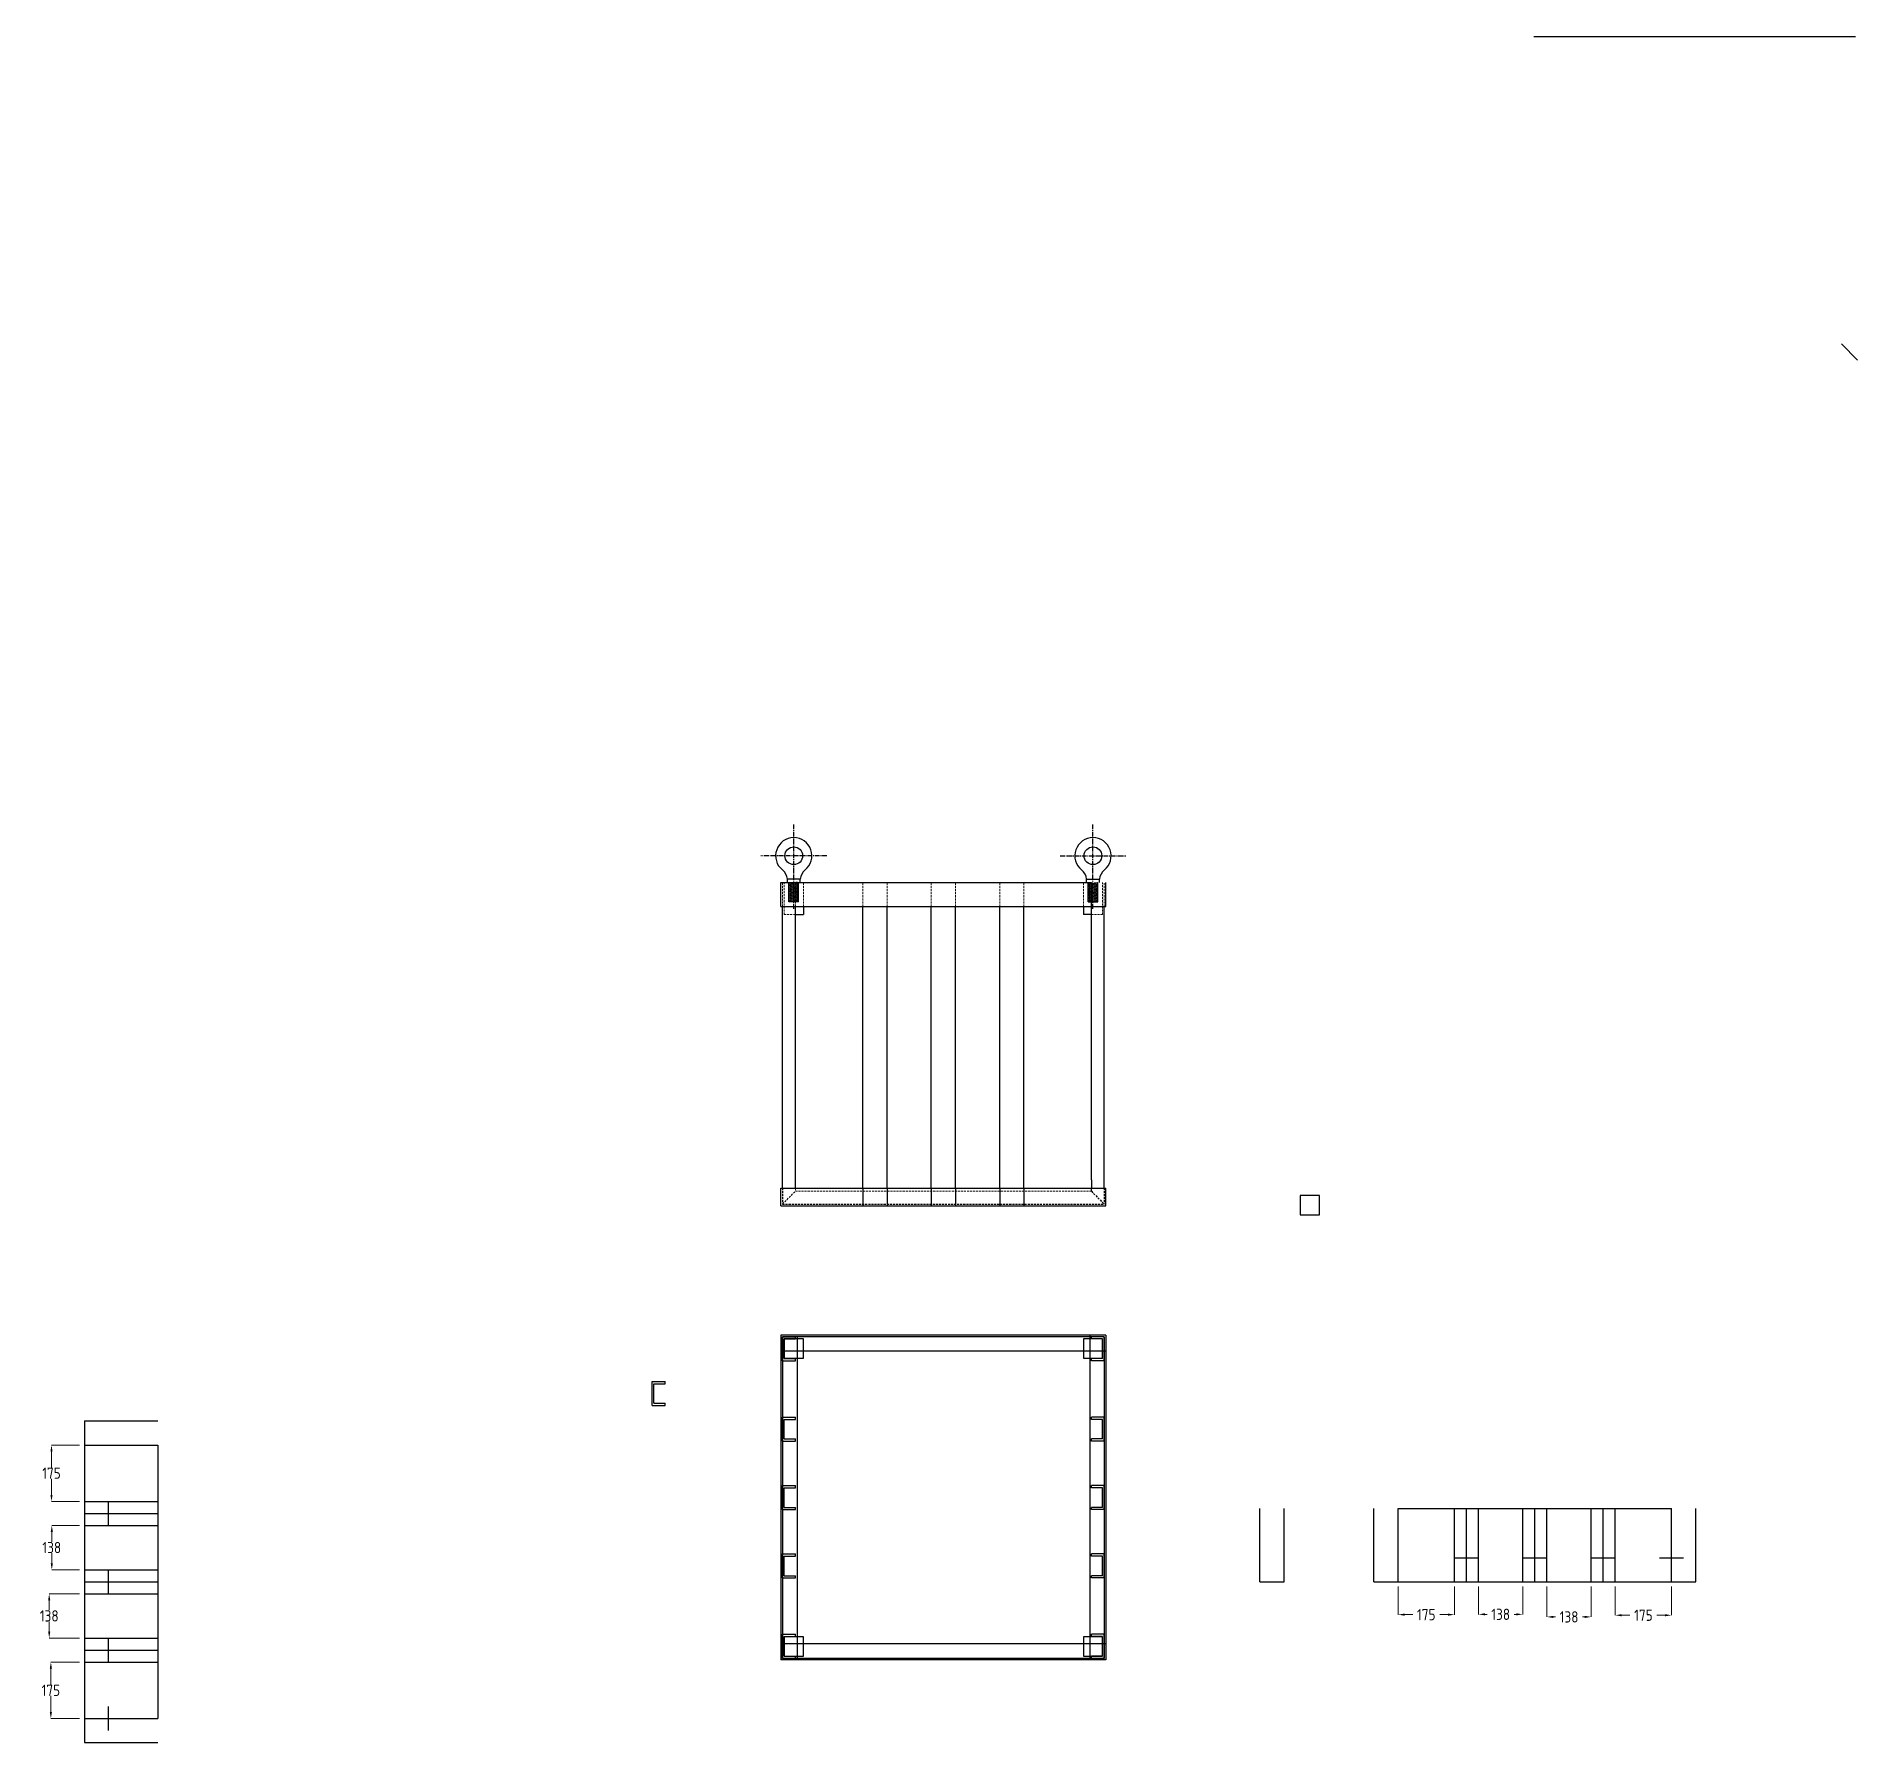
# Model space of a CAD drawing. Header units: millimetres. Extents: x -4429 to 14074, y -2523 to 16243.
# Drawn here: x -4429 to 1232, y -2523 to 2781 of the extents above; entities outside this region: 1.
import ezdxf

# ---------------------------------------------------------------- set-up
doc = ezdxf.new("R2010")
doc.units = ezdxf.units.MM
doc.linetypes.add('CENTER2', pattern=[1.125, 0.75, -0.125, 0.125, -0.125])
doc.linetypes.add('HIDDEN', pattern=[9.525, 6.35, -3.175])
doc.styles.get("Standard").update_dxf_attribs({"font": 'dim.shx'})
doc.dimstyles.get("Standard").update_dxf_attribs({"dimtxt": 35, "dimasz": 20, "dimexe": 0.18, "dimexo": 15, "dimgap": 0.09, "dimtad": 0, "dimtih": 1, "dimtoh": 1, "dimdec": 0, "dimzin": 0, "dimdsep": 46, "dimtxsty": 'Standard', "dimcen": 0.09, "dimadec": 0, "dimazin": 0, "dimtfac": 1, "dimtdec": 0, "dimtofl": 0, "dimtmove": 0, "dimatfit": 3, "dimfxl": 1, "dimtolj": 1, "dimtzin": 0, "dimlwd": 5, "dimlwe": 5, "dimarcsym": 0})

# ---------------------------------------------------------------- blocks, each defined once
blk = doc.blocks.new('*D4')
at = {"color": 0, "lineweight": 5, "transparency": 16777216}
for p, q in [((-196.5, -2038.2), (-196.5, -2125.6)), ((-21.5, -2038.2), (-21.5, -2125.6)), ((-176.5, -2125.4), (-150.7, -2125.4)), ((-41.5, -2125.4), (-67.2, -2125.4))]:
    blk.add_line(p, q, dxfattribs=at)
at = {"color": 0, "transparency": 16777216}
for points in [[(-176.5, -2122.1), (-176.5, -2128.8), (-196.5, -2125.4)], [(-41.5, -2122.1), (-41.5, -2128.8), (-21.5, -2125.4)]]:
    blk.add_solid(points, dxfattribs=at)
at = {"layer": 'Defpoints', "color": 0, "transparency": 16777216}
for p in [(-196.5, -2023.2), (-21.5, -2023.2), (-21.5, -2125.4)]:
    blk.add_point(p, dxfattribs=at)
at = {"color": 0, "transparency": 16777216, "insert": (-109, -2125.4), "char_height": 35, "attachment_point": 5}
blk.add_mtext('\\A1;175', dxfattribs=at)
blk = doc.blocks.new('*D5')
at = {"color": 0, "lineweight": 5, "transparency": 16777216}
for p, q in [((53.5, -2038.2), (53.5, -2124.6)), ((191, -2038.2), (191, -2124.6)), ((73.5, -2124.5), (80.5, -2124.5)), ((171, -2124.5), (164, -2124.5))]:
    blk.add_line(p, q, dxfattribs=at)
at = {"color": 0, "transparency": 16777216}
for points in [[(73.5, -2121.1), (73.5, -2127.8), (53.5, -2124.5)], [(171, -2121.1), (171, -2127.8), (191, -2124.5)]]:
    blk.add_solid(points, dxfattribs=at)
at = {"layer": 'Defpoints', "color": 0, "transparency": 16777216}
for p in [(53.5, -2023.2), (191, -2023.2), (191, -2124.5)]:
    blk.add_point(p, dxfattribs=at)
at = {"color": 0, "transparency": 16777216, "insert": (122.3, -2124.5), "char_height": 35, "attachment_point": 5}
blk.add_mtext('\\A1;138', dxfattribs=at)
blk = doc.blocks.new('*D6')
at = {"color": 0, "lineweight": 5, "transparency": 16777216}
for p, q in [((478.5, -2038.2), (478.5, -2127.5)), ((653.5, -2038.2), (653.5, -2127.5)), ((498.5, -2127.3), (524.3, -2127.3)), ((633.5, -2127.3), (607.8, -2127.3))]:
    blk.add_line(p, q, dxfattribs=at)
at = {"color": 0, "transparency": 16777216}
for points in [[(498.5, -2124), (498.5, -2130.7), (478.5, -2127.3)], [(633.5, -2124), (633.5, -2130.7), (653.5, -2127.3)]]:
    blk.add_solid(points, dxfattribs=at)
at = {"layer": 'Defpoints', "color": 0, "transparency": 16777216}
for p in [(478.5, -2023.2), (653.5, -2023.2), (478.5, -2127.3)]:
    blk.add_point(p, dxfattribs=at)
at = {"color": 0, "transparency": 16777216, "insert": (566, -2127.3), "char_height": 35, "attachment_point": 5}
blk.add_mtext('\\A1;175', dxfattribs=at)
blk = doc.blocks.new('*D7')
at = {"color": 0, "lineweight": 5, "transparency": 16777216}
for p, q in [((266, -2038.2), (266, -2132.7)), ((403.5, -2038.2), (403.5, -2132.7)), ((286, -2132.5), (293, -2132.5)), ((383.5, -2132.5), (376.5, -2132.5))]:
    blk.add_line(p, q, dxfattribs=at)
at = {"color": 0, "transparency": 16777216}
for points in [[(286, -2129.2), (286, -2135.8), (266, -2132.5)], [(383.5, -2129.2), (383.5, -2135.8), (403.5, -2132.5)]]:
    blk.add_solid(points, dxfattribs=at)
at = {"layer": 'Defpoints', "color": 0, "transparency": 16777216}
for p in [(266, -2023.2), (403.5, -2023.2), (266, -2132.5)]:
    blk.add_point(p, dxfattribs=at)
at = {"color": 0, "transparency": 16777216, "insert": (334.8, -2132.5), "char_height": 35, "attachment_point": 5}
blk.add_mtext('\\A1;138', dxfattribs=at)
blk = doc.blocks.new('*D8')
at = {"color": 0, "lineweight": 5, "transparency": 16777216}
for p, q in [((-4295, -1598.2), (-4382.4, -1598.2)), ((-4382.2, -1618.2), (-4382.2, -1668.1)), ((-4382.2, -1753.2), (-4382.2, -1703.2)), ((-4295, -1773.2), (-4382.4, -1773.2))]:
    blk.add_line(p, q, dxfattribs=at)
at = {"color": 0, "transparency": 16777216}
for points in [[(-4385.6, -1618.2), (-4378.9, -1618.2), (-4382.2, -1598.2)], [(-4385.6, -1753.2), (-4378.9, -1753.2), (-4382.2, -1773.2)]]:
    blk.add_solid(points, dxfattribs=at)
at = {"layer": 'Defpoints', "color": 0, "transparency": 16777216}
for p in [(-4280, -1598.2), (-4382.2, -1773.2), (-4280, -1773.2)]:
    blk.add_point(p, dxfattribs=at)
at = {"color": 0, "transparency": 16777216, "insert": (-4382.2, -1685.7), "char_height": 35, "attachment_point": 5}
blk.add_mtext('\\A1;175', dxfattribs=at)
blk = doc.blocks.new('*D9')
at = {"color": 0, "lineweight": 5, "transparency": 16777216}
for p, q in [((-4295, -1848.2), (-4381.5, -1848.2)), ((-4381.3, -1868.2), (-4381.3, -1899.3)), ((-4381.3, -1965.7), (-4381.3, -1934.5)), ((-4295, -1985.7), (-4381.5, -1985.7))]:
    blk.add_line(p, q, dxfattribs=at)
at = {"color": 0, "transparency": 16777216}
for points in [[(-4384.6, -1868.2), (-4377.9, -1868.2), (-4381.3, -1848.2)], [(-4384.6, -1965.7), (-4377.9, -1965.7), (-4381.3, -1985.7)]]:
    blk.add_solid(points, dxfattribs=at)
at = {"layer": 'Defpoints', "color": 0, "transparency": 16777216}
for p in [(-4280, -1848.2), (-4381.3, -1985.7), (-4280, -1985.7)]:
    blk.add_point(p, dxfattribs=at)
at = {"color": 0, "transparency": 16777216, "insert": (-4381.3, -1916.9), "char_height": 35, "attachment_point": 5}
blk.add_mtext('\\A1;138', dxfattribs=at)
blk = doc.blocks.new('*D10')
at = {"color": 0, "lineweight": 5, "transparency": 16777216}
for p, q in [((-4295, -2273.2), (-4384.3, -2273.2)), ((-4384.2, -2293.2), (-4384.2, -2343.1)), ((-4384.2, -2428.2), (-4384.2, -2378.2)), ((-4295, -2448.2), (-4384.3, -2448.2))]:
    blk.add_line(p, q, dxfattribs=at)
at = {"color": 0, "transparency": 16777216}
for points in [[(-4387.5, -2293.2), (-4380.8, -2293.2), (-4384.2, -2273.2)], [(-4387.5, -2428.2), (-4380.8, -2428.2), (-4384.2, -2448.2)]]:
    blk.add_solid(points, dxfattribs=at)
at = {"layer": 'Defpoints', "color": 0, "transparency": 16777216}
for p in [(-4384.2, -2273.2), (-4280, -2273.2), (-4280, -2448.2)]:
    blk.add_point(p, dxfattribs=at)
at = {"color": 0, "transparency": 16777216, "insert": (-4384.2, -2360.7), "char_height": 35, "attachment_point": 5}
blk.add_mtext('\\A1;175', dxfattribs=at)
blk = doc.blocks.new('*D11')
at = {"color": 0, "lineweight": 5, "transparency": 16777216}
for p, q in [((-4295, -2060.7), (-4389.5, -2060.7)), ((-4389.3, -2080.7), (-4389.3, -2111.8)), ((-4389.3, -2178.2), (-4389.3, -2147)), ((-4295, -2198.2), (-4389.5, -2198.2))]:
    blk.add_line(p, q, dxfattribs=at)
at = {"color": 0, "transparency": 16777216}
for points in [[(-4392.7, -2080.7), (-4386, -2080.7), (-4389.3, -2060.7)], [(-4392.7, -2178.2), (-4386, -2178.2), (-4389.3, -2198.2)]]:
    blk.add_solid(points, dxfattribs=at)
at = {"layer": 'Defpoints', "color": 0, "transparency": 16777216}
for p in [(-4389.3, -2060.7), (-4280, -2060.7), (-4280, -2198.2)]:
    blk.add_point(p, dxfattribs=at)
at = {"color": 0, "transparency": 16777216, "insert": (-4389.3, -2129.4), "char_height": 35, "attachment_point": 5}
blk.add_mtext('\\A1;138', dxfattribs=at)

msp = doc.modelspace()

# ---------------------------------------------------------------- linework, layer by layer
for p, q in [((225.7, 2780.8), (1225.7, 2780.8)), ((1231.7, 1774.8, 1003.8), (1181.7, 1824.8, 1003.8)), ((-2114.9, 150.8), (-1149.9, 150.8)), ((-2114.9, 75.8), (-2114.9, 150.8)), ((-2054.9, 160.8), (-2094.9, 160.8)), ((-2094.9, 150.8), (-2094.9, 160.8)), ((-2089.9, 90.8), (-2089.9, 150.8)), ((-2063.4, 150.5), (-2068.4, 150.8)), ((-2059.9, 90.8), (-2059.9, 150.8)), ((-2054.9, 150.8), (-2054.9, 160.8)), ((-1164.9, 160.8), (-1124.9, 160.8)), ((-1164.9, 150.8), (-1164.9, 160.8)), ((-1159.9, 90.8), (-1159.9, 150.8)), ((-1156.4, 150.5), (-1151.3, 150.8)), ((-1149.9, -774.2), (-1149.9, 150.8)), ((-1129.9, 90.8), (-1129.9, 150.8)), ((-1124.9, 150.8), (-1124.9, 160.8)), ((-1104.9, 75.8), (-1104.9, 150.8)), ((-2114.9, 75.8), (-1104.9, 75.8)), ((-2109.9, -799.2), (-2109.9, 75.8)), ((-2059.9, 90.8), (-2089.9, 90.8)), ((-2069.9, -799.2), (-2069.9, 75.8)), ((-2044.9, 75.8), (-2044.9, 50.8)), ((-1859.9, -799.2), (-1859.9, 75.8)), ((-1784.9, -799.2), (-1784.9, 75.8)), ((-1647.4, -799.2), (-1647.4, 75.8)), ((-1572.4, -799.2), (-1572.4, 75.8)), ((-1434.9, -799.2), (-1434.9, 75.8)), ((-1359.9, -799.2), (-1359.9, 75.8)), ((-1174.9, 75.8), (-1174.9, 50.8)), ((-1159.9, 90.8), (-1129.9, 90.8)), ((-1109.9, -799.2), (-1109.9, 75.8)), ((-2069.9, 50.8), (-2044.9, 50.8)), ((-1149.9, 50.8), (-1174.9, 50.8)), ((-1149.9, -774.2), (-1149.9, -799.2)), ((-2114.9, -854.2), (-2114.9, -799.2)), ((-2114.9, -799.2), (-1104.9, -799.2)), ((-1859.9, -799.2), (-1859.9, -854.2)), ((-1784.9, -799.2), (-1784.9, -854.2)), ((-1647.4, -799.2), (-1647.4, -854.2)), ((-1572.4, -799.2), (-1572.4, -854.2)), ((-1434.9, -799.2), (-1434.9, -854.2)), ((-1359.9, -799.2), (-1359.9, -854.2)), ((-1104.9, -854.2), (-1104.9, -799.2)), ((-2114.9, -854.2), (-1104.9, -854.2)), ((-1104.9, -1256.4), (-2114.9, -1256.4)), ((-2114.9, -1256.4), (-2114.9, -1306.4)), ((-1104.9, -1256.4), (-2114.9, -1256.4)), ((-2114.9, -1261.4), (-2114.9, -2266.4)), ((-2109.9, -1261.4), (-2109.9, -2261.4)), ((-1109.9, -1261.4), (-2109.9, -1261.4)), ((-1109.9, -1261.4), (-2109.9, -1261.4)), ((-2109.9, -1261.4), (-2069.9, -1261.4)), ((-2109.9, -1336.4), (-2109.9, -1261.4)), ((-2104.9, -1329.4), (-2104.9, -1268.4)), ((-2104.9, -1268.4), (-2069.9, -1268.4)), ((-2069.9, -1268.4), (-2069.9, -1261.4)), ((-2064.9, -1261.4), (-2064.9, -2266.4)), ((-1154.9, -1256.4), (-1154.9, -2266.4)), ((-1149.9, -1268.4), (-1149.9, -1261.4)), ((-1109.9, -1261.4), (-1149.9, -1261.4)), ((-1114.9, -1268.4), (-1149.9, -1268.4)), ((-1114.9, -1329.4), (-1114.9, -1268.4)), ((-1109.9, -1261.4), (-1109.9, -2261.4)), ((-1109.9, -1336.4), (-1109.9, -1261.4)), ((-1104.9, -1256.4), (-1104.9, -1306.4)), ((-1104.9, -1256.4), (-1104.9, -2266.4)), ((-1104.9, -1306.4), (-2114.9, -1306.4)), ((-2109.9, -1336.4), (-2069.9, -1336.4)), ((-2104.9, -1329.4), (-2069.9, -1329.4)), ((-2069.9, -1336.4), (-2069.9, -1329.4)), ((-1149.9, -1336.4), (-1149.9, -1329.4)), ((-1114.9, -1329.4), (-1149.9, -1329.4)), ((-1109.9, -1336.4), (-1149.9, -1336.4)), ((-2514.8, -1400.5), (-2474.8, -1400.5)), ((-2514.8, -1475.5), (-2514.8, -1400.5)), ((-2509.8, -1468.5), (-2509.8, -1407.5)), ((-2509.8, -1407.5), (-2474.8, -1407.5)), ((-2474.8, -1407.5), (-2474.8, -1400.5)), ((-2509.8, -1468.5), (-2474.8, -1468.5)), ((-2474.8, -1475.5), (-2474.8, -1468.5)), ((-4280, -1523.2), (-4280, -2523.2)), ((-4280, -1523.2), (-4052.2, -1523.2)), ((-2514.8, -1475.5), (-2474.8, -1475.5)), ((-2109.9, -1511.4), (-2069.9, -1511.4)), ((-2109.9, -1586.4), (-2109.9, -1511.4)), ((-2104.9, -1579.4), (-2104.9, -1518.4)), ((-2104.9, -1518.4), (-2069.9, -1518.4)), ((-2069.9, -1518.4), (-2069.9, -1511.4)), ((-1149.9, -1518.4), (-1149.9, -1511.4)), ((-1109.9, -1511.4), (-1149.9, -1511.4)), ((-1114.9, -1518.4), (-1149.9, -1518.4)), ((-1114.9, -1579.4), (-1114.9, -1518.4)), ((-1109.9, -1586.4), (-1109.9, -1511.4)), ((-2104.9, -1579.4), (-2069.9, -1579.4)), ((-2069.9, -1586.4), (-2069.9, -1579.4)), ((-1149.9, -1586.4), (-1149.9, -1579.4)), ((-1114.9, -1579.4), (-1149.9, -1579.4)), ((-4280, -1598.2), (-4052.2, -1598.2)), ((-4052.2, -1598.2), (-4052.2, -2448.2)), ((-2109.9, -1586.4), (-2069.9, -1586.4)), ((-1109.9, -1586.4), (-1149.9, -1586.4)), ((-2109.9, -1723.9), (-2069.9, -1723.9)), ((-2109.9, -1798.9), (-2109.9, -1723.9)), ((-2104.9, -1791.9), (-2104.9, -1730.9)), ((-2104.9, -1730.9), (-2069.9, -1730.9)), ((-2069.9, -1730.9), (-2069.9, -1723.9)), ((-1149.9, -1730.9), (-1149.9, -1723.9)), ((-1109.9, -1723.9), (-1149.9, -1723.9)), ((-1114.9, -1730.9), (-1149.9, -1730.9)), ((-1114.9, -1791.9), (-1114.9, -1730.9)), ((-1109.9, -1798.9), (-1109.9, -1723.9)), ((-4280, -1773.2), (-4052.2, -1773.2)), ((-4280, -1810.7), (-4052.2, -1810.7)), ((-4205.8, -1773.2), (-4205.8, -1848.2)), ((-2109.9, -1798.9), (-2069.9, -1798.9)), ((-2104.9, -1791.9), (-2069.9, -1791.9)), ((-2069.9, -1798.9), (-2069.9, -1791.9)), ((-1149.9, -1798.9), (-1149.9, -1791.9)), ((-1114.9, -1791.9), (-1149.9, -1791.9)), ((-1109.9, -1798.9), (-1149.9, -1798.9)), ((-626.1, -2023.2), (-626.1, -1795.4)), ((-551.1, -2023.2), (-551.1, -1795.4)), ((-271.5, -2023.2), (-271.5, -1795.4)), ((-196.5, -2023.2), (-196.5, -1795.4)), ((-196.5, -1795.4), (653.5, -1795.4)), ((-21.5, -2023.2), (-21.5, -1795.4)), ((16, -2023.2), (16, -1795.4)), ((53.5, -2023.2), (53.5, -1795.4)), ((191, -2023.2), (191, -1795.4)), ((228.5, -2023.2), (228.5, -1795.4)), ((266, -2023.2), (266, -1795.4)), ((403.5, -2023.2), (403.5, -1795.4)), ((441, -2023.2), (441, -1795.4)), ((478.5, -2023.2), (478.5, -1795.4)), ((653.5, -2023.2), (653.5, -1795.4)), ((728.5, -2023.2), (728.5, -1795.4)), ((-4280, -1848.2), (-4052.2, -1848.2)), ((-2109.9, -1936.4), (-2069.9, -1936.4)), ((-2109.9, -2011.4), (-2109.9, -1936.4)), ((-2104.9, -2004.4), (-2104.9, -1943.4)), ((-2104.9, -1943.4), (-2069.9, -1943.4)), ((-2069.9, -1943.4), (-2069.9, -1936.4)), ((-1149.9, -1943.4), (-1149.9, -1936.4)), ((-1109.9, -1936.4), (-1149.9, -1936.4)), ((-1114.9, -1943.4), (-1149.9, -1943.4)), ((-1114.9, -2004.4), (-1114.9, -1943.4)), ((-1109.9, -2011.4), (-1109.9, -1936.4)), ((-21.5, -1949), (53.5, -1949)), ((191, -1949), (266, -1949)), ((403.5, -1949), (478.5, -1949)), ((616, -1949), (691, -1949)), ((-4280, -1985.7), (-4052.2, -1985.7)), ((-4280, -2023.2), (-4052.2, -2023.2)), ((-4205.8, -1985.7), (-4205.8, -2060.7)), ((-2109.9, -2011.4), (-2069.9, -2011.4)), ((-2104.9, -2004.4), (-2069.9, -2004.4)), ((-2069.9, -2011.4), (-2069.9, -2004.4)), ((-1149.9, -2011.4), (-1149.9, -2004.4)), ((-1114.9, -2004.4), (-1149.9, -2004.4)), ((-1109.9, -2011.4), (-1149.9, -2011.4)), ((-626.1, -2023.2), (-551.1, -2023.2)), ((-271.5, -2023.2), (728.5, -2023.2)), ((-4280, -2060.7), (-4052.2, -2060.7)), ((-4280, -2198.2), (-4052.2, -2198.2)), ((-4205.8, -2198.2), (-4205.8, -2273.2)), ((-2109.9, -2186.4), (-2069.9, -2186.4)), ((-2109.9, -2261.4), (-2109.9, -2186.4)), ((-2104.9, -2254.4), (-2104.9, -2193.4)), ((-2104.9, -2193.4), (-2069.9, -2193.4)), ((-2069.9, -2193.4), (-2069.9, -2186.4)), ((-1149.9, -2193.4), (-1149.9, -2186.4)), ((-1109.9, -2186.4), (-1149.9, -2186.4)), ((-1114.9, -2193.4), (-1149.9, -2193.4)), ((-1114.9, -2254.4), (-1114.9, -2193.4)), ((-1109.9, -2261.4), (-1109.9, -2186.4)), ((-4280, -2235.7), (-4052.2, -2235.7)), ((-1104.9, -2216.4), (-2114.9, -2216.4)), ((-2109.9, -2261.4), (-2069.9, -2261.4)), ((-1109.9, -2261.4), (-2109.9, -2261.4)), ((-2104.9, -2254.4), (-2069.9, -2254.4)), ((-2069.9, -2261.4), (-2069.9, -2254.4)), ((-1149.9, -2261.4), (-1149.9, -2254.4)), ((-1114.9, -2254.4), (-1149.9, -2254.4)), ((-1109.9, -2261.4), (-1149.9, -2261.4)), ((-4280, -2273.2), (-4052.2, -2273.2)), ((-1104.9, -2266.4), (-2114.9, -2266.4)), ((-4205.8, -2410.7), (-4205.8, -2485.7)), ((-4280, -2448.2), (-4052.2, -2448.2)), ((-4280, -2523.2), (-4052.2, -2523.2))]:
    msp.add_line(p, q)
at = {"linetype": 'CENTER2', "ltscale": 20}
for p, q in [((-2074.9, 68.4), (-2074.9, 331.5)), ((-1144.9, 68.4), (-1144.9, 331.5)), ((-1972.4, 233.7), (-2177.3, 233.7)), ((-1247.3, 233.7), (-1042.4, 233.7))]:
    msp.add_line(p, q, dxfattribs=at)
at = {"linetype": 'HIDDEN', "lineweight": 5}
for p, q in [((-2109.9, 75.8), (-2109.9, 150.8)), ((-2104.9, 50.8), (-2104.9, 150.8)), ((-2059.9, 148.5), (-2089.9, 150.3)), ((-2059.9, 145), (-2089.9, 146.8)), ((-2059.9, 141.5), (-2089.9, 143.3)), ((-2059.9, 138), (-2089.9, 139.8)), ((-2059.9, 134.5), (-2089.9, 136.3)), ((-2059.9, 131), (-2089.9, 132.8)), ((-2059.9, 127.5), (-2089.9, 129.3)), ((-2059.9, 124), (-2089.9, 125.8)), ((-2059.9, 120.5), (-2089.9, 122.3)), ((-2059.9, 117), (-2089.9, 118.8)), ((-2059.9, 113.5), (-2089.9, 115.3)), ((-2086.4, 90.8), (-2086.4, 150.8)), ((-2063.4, 147), (-2086.4, 148.3)), ((-2063.4, 143.5), (-2086.4, 144.8)), ((-2063.4, 140), (-2086.4, 141.3)), ((-2063.4, 136.5), (-2086.4, 137.8)), ((-2063.4, 133), (-2086.4, 134.3)), ((-2063.4, 129.5), (-2086.4, 130.8)), ((-2063.4, 126), (-2086.4, 127.3)), ((-2063.4, 122.5), (-2086.4, 123.8)), ((-2063.4, 119), (-2086.4, 120.3)), ((-2063.4, 115.5), (-2086.4, 116.8)), ((-2063.4, 112), (-2086.4, 113.3)), ((-2069.9, 75.8), (-2069.9, 150.8)), ((-2063.4, 90.8), (-2063.4, 150.8)), ((-2044.9, 75.8), (-2044.9, 150.8)), ((-1859.9, 75.8), (-1859.9, 150.8)), ((-1784.9, 75.8), (-1784.9, 150.8)), ((-1647.4, 75.8), (-1647.4, 150.8)), ((-1572.4, 75.8), (-1572.4, 150.8)), ((-1434.9, 75.8), (-1434.9, 150.8)), ((-1359.9, 75.8), (-1359.9, 150.8)), ((-1174.9, 75.8), (-1174.9, 150.8)), ((-1159.9, 148.5), (-1129.9, 150.3)), ((-1159.9, 145), (-1129.9, 146.8)), ((-1159.9, 141.5), (-1129.9, 143.3)), ((-1159.9, 138), (-1129.9, 139.8)), ((-1159.9, 134.5), (-1129.9, 136.3)), ((-1159.9, 131), (-1129.9, 132.8)), ((-1159.9, 127.5), (-1129.9, 129.3)), ((-1159.9, 124), (-1129.9, 125.8)), ((-1159.9, 120.5), (-1129.9, 122.3)), ((-1159.9, 117), (-1129.9, 118.8)), ((-1159.9, 113.5), (-1129.9, 115.3)), ((-1156.4, 90.8), (-1156.4, 150.8)), ((-1156.4, 147), (-1133.4, 148.3)), ((-1156.4, 143.5), (-1133.4, 144.8)), ((-1156.4, 140), (-1133.4, 141.3)), ((-1156.4, 136.5), (-1133.4, 137.8)), ((-1156.4, 133), (-1133.4, 134.3)), ((-1156.4, 129.5), (-1133.4, 130.8)), ((-1156.4, 126), (-1133.4, 127.3)), ((-1156.4, 122.5), (-1133.4, 123.8)), ((-1156.4, 119), (-1133.4, 120.3)), ((-1156.4, 115.5), (-1133.4, 116.8)), ((-1156.4, 112), (-1133.4, 113.3)), ((-1149.9, 75.8), (-1149.9, 150.8)), ((-1133.4, 90.8), (-1133.4, 150.8)), ((-1114.9, 50.8), (-1114.9, 150.8)), ((-1109.9, 75.8), (-1109.9, 150.8)), ((-2059.9, 110), (-2089.9, 111.8)), ((-2059.9, 106.5), (-2089.9, 108.3)), ((-2059.9, 103), (-2089.9, 104.8)), ((-2059.9, 99.5), (-2089.9, 101.3)), ((-2059.9, 96), (-2089.9, 97.8)), ((-2059.9, 92.5), (-2089.9, 94.3)), ((-2063.4, 108.5), (-2086.4, 109.8)), ((-2063.4, 105), (-2086.4, 106.3)), ((-2063.4, 101.5), (-2086.4, 102.8)), ((-2063.4, 98), (-2086.4, 99.3)), ((-2063.4, 94.5), (-2086.4, 95.8)), ((-2063.4, 91), (-2086.4, 92.3)), ((-1159.9, 110), (-1129.9, 111.8)), ((-1159.9, 106.5), (-1129.9, 108.3)), ((-1159.9, 103), (-1129.9, 104.8)), ((-1159.9, 99.5), (-1129.9, 101.3)), ((-1159.9, 96), (-1129.9, 97.8)), ((-1159.9, 92.5), (-1129.9, 94.3)), ((-1156.4, 108.5), (-1133.4, 109.8)), ((-1156.4, 105), (-1133.4, 106.3)), ((-1156.4, 101.5), (-1133.4, 102.8)), ((-1156.4, 98), (-1133.4, 99.3)), ((-1156.4, 94.5), (-1133.4, 95.8)), ((-1156.4, 91), (-1133.4, 92.3)), ((-2104.9, 50.8), (-2069.9, 50.8)), ((-1114.9, 50.8), (-1149.9, 50.8)), ((-2109.9, -849.2), (-2069.9, -809.2)), ((-2069.9, -799.2), (-2069.9, -809.2)), ((-2069.9, -809.2), (-1149.9, -809.2))]:
    msp.add_line(p, q, dxfattribs=at)
at = {"linetype": 'HIDDEN'}
for p, q in [((-2109.9, -799.2), (-2109.9, -849.2)), ((-1149.9, -809.2), (-1149.9, -799.2)), ((-1149.9, -809.2), (-1109.9, -849.2)), ((-1109.9, -799.2), (-1109.9, -849.2)), ((-2109.9, -849.2), (-1109.9, -849.2))]:
    msp.add_line(p, q, dxfattribs=at)
at = {"color": 1}
for points in [[(-501, -882.6), (-441, -882.6), (-441, -822.6), (-501, -822.6)], [(-2104.9, -1328.4), (-2044.9, -1328.4), (-2044.9, -1268.4), (-2104.9, -1268.4)], [(-1174.9, -1328.4), (-1114.9, -1328.4), (-1114.9, -1268.4), (-1174.9, -1268.4)], [(-2104.9, -2254.4), (-2044.9, -2254.4), (-2044.9, -2194.4), (-2104.9, -2194.4)], [(-1174.9, -2254.4), (-1114.9, -2254.4), (-1114.9, -2194.4), (-1174.9, -2194.4)]]:
    msp.add_lwpolyline(points, close=True, dxfattribs=at)
for centre in [(-2074.9, 233.7), (-1144.9, 233.7)]:
    msp.add_circle(centre, 27.5)
for centre, radius, start, end in [((-2074.9, 233.7), 56.4, 308.7052, 231.2948), ((-1144.9, 233.7), 56.4, 308.7052, 231.2948), ((-2139.3, 155.9), 44.7, 6.2372, 49.219), ((-2010.4, 155.9), 44.7, 130.781, 173.7628), ((-1209.3, 155.9), 44.7, 6.2372, 49.219), ((-1080.4, 155.9), 44.7, 130.781, 173.7628)]:
    msp.add_arc(centre, radius, start, end)

# ---------------------------------------------------------------- texts
at = {"insert": (14074.5, 16242.9), "char_height": 35, "attachment_point": 6}
msp.add_mtext('\\A1; ', dxfattribs=at)

# ---------------------------------------------------------------- dimensions: what is measured, and where the dimension line sits
for base, p1, p2, picture, middle in [((-4382.2, -1773.2), (-4280, -1598.2), (-4280, -1773.2), '*D8', (-4382.2, -1685.7)), ((-4381.2775381, -1985.655648), (-4279.9769453, -1848.155648), (-4279.9769453, -1985.655648), '*D9', (-4381.2775381, -1916.905648)), ((-4389.3321234, -2060.655648), (-4279.9769453, -2198.155648), (-4279.9769453, -2060.655648), '*D11', (-4389.3321234, -2129.405648)), ((-4384.2, -2273.2), (-4280, -2448.2), (-4280, -2273.2), '*D10', (-4384.2, -2360.7))]:
    dim = msp.add_linear_dim(base=base, p1=p1, p2=p2, angle=270, dimstyle='Standard')
    dim.commit()
    dim.dimension.update_dxf_attribs({"geometry": picture, "text_midpoint": middle})
for base, p1, p2, picture, middle in [((-21.5, -2125.4), (-196.5, -2023.2), (-21.5, -2023.2), '*D4', (-109, -2125.4)), ((191.0207982, -2124.4562407), (53.5207982, -2023.155648), (191.0207982, -2023.155648), '*D5', (122.2707982, -2124.4562407)), ((266.0207982, -2132.510826), (403.5207982, -2023.155648), (266.0207982, -2023.155648), '*D7', (334.7707982, -2132.510826)), ((478.5, -2127.3), (653.5, -2023.2), (478.5, -2023.2), '*D6', (566, -2127.3))]:
    dim = msp.add_linear_dim(base=base, p1=p1, p2=p2, dimstyle='Standard')
    dim.commit()
    dim.dimension.update_dxf_attribs({"geometry": picture, "text_midpoint": middle})

doc.saveas('drawing.dxf')
